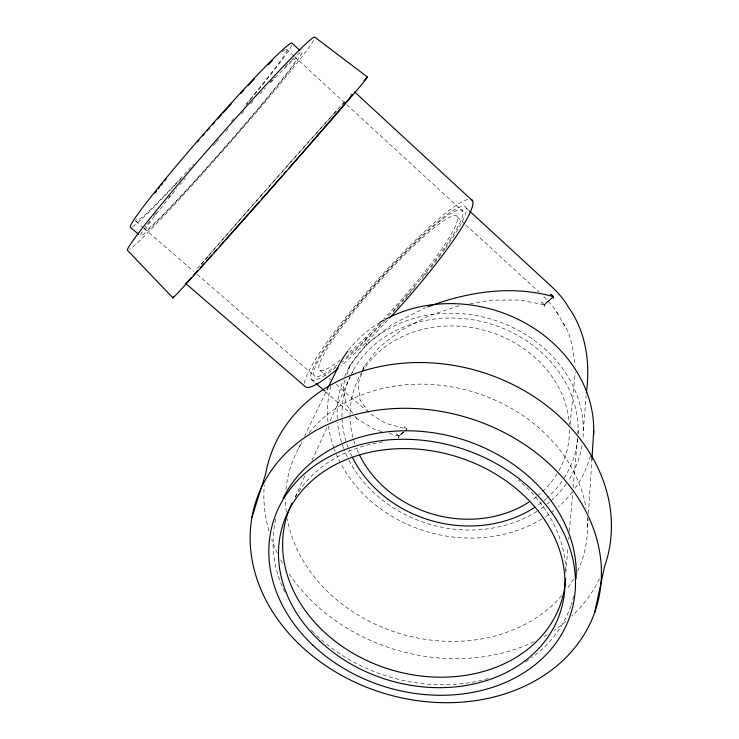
<?xml version="1.0" encoding="UTF-8"?>
<svg xmlns="http://www.w3.org/2000/svg" width="739" height="739" viewBox="0 0 739 739"><rect width="100%" height="100%" fill="white"/><g stroke="black" fill="none" stroke-linecap="round" stroke-linejoin="round"><path stroke-width="0.55" stroke-dasharray="3.69 2.77" d="M553.234 296.515L544.218 304.671L544.135 306.371L544.394 304.819L553.409 296.672M587.579 527.119L588.096 519.101M588.456 513.374L591.902 459.529M583.339 430.541L586.129 395.328M565.797 572.623L567.986 547.387M568.688 539.35L568.882 537.059M569.381 531.323L572.771 492.313M573.168 487.722L577.455 438.393M577.852 433.802L578.157 430.366M570.102 424.417L575.275 372.438M345.076 380.031L343.229 385.416L345.741 403.79L354.295 415.3M346.924 374.645L350.249 364.964L366.812 344.069L391.846 324.606L425.47 307.655M458.956 305.798L429.23 315.636L401.536 329.936L379.393 347.053L364.595 365.463L358.119 383.569L360.022 399.928L368.345 411.623M362.794 369.537L364.595 365.463M366.138 345.538L366.812 344.069L364.29 341.852L366.95 336.097M295.175 497.042L305.235 475.112M311.932 460.499L327.257 427.087M330.13 420.814L350.249 376.964M352.161 372.789L353.122 370.701M348.669 368.345L350.249 364.964M298.473 448.628L301.494 442.412M304.514 436.195L326.675 390.58M402.81 432.527L398.958 436.019L398.515 437.922L399.134 436.149L403.762 431.964M404.529 431.271L406.847 429.174L385.74 423.308L369.629 413.424L367.052 411.189M403.697 432.066L399.069 436.25L396.501 433.867L398.958 436.019L388.123 433.156M551.737 298.233L544.357 304.902L541.632 302.288L544.394 304.819M470.022 303.747L491.149 300.154L520.016 300.034L544.2 304.773M381.721 431.456L375.31 429.756L356.928 418.847L354.314 416.584M135.828 221.284L143.292 227.751M144.123 228.471L193.664 271.352M197.147 274.372L314.666 376.105M311.59 379.652L315.082 382.663M325.539 391.707L350.822 413.572M319.793 370.184L325.807 375.403M329.243 378.386L330.961 379.883M336.116 384.354L366.193 410.441M286.344 49.107L293.725 55.887M294.538 56.644L462.79 211.336M457.367 217.155L464.951 224.111M465.792 224.887L539.101 292.145M466.05 207.844L468.581 210.172M543.895 296.635L552.957 306.556L558.121 314.426M354.951 416.186L356.928 418.847M562.85 322.61C571.847 335.303 572.993 351.09 575.081 365.981M556.633 311.858L565.714 327.534M590.359 455.797A134.378 115.792 15.6 0 1 573.067 491.047M572.374 491.943A134.378 115.792 15.6 0 1 558.268 506.917M553.871 510.594A134.378 115.792 15.6 0 1 542.916 518.307M541.955 518.907A134.378 115.792 15.6 0 1 340.873 463.787M340.337 462.762A134.378 115.792 15.6 0 1 336.402 454.457M335.118 451.317A134.378 115.792 15.6 0 1 334.314 449.201M333.926 448.139A134.378 115.792 15.6 0 1 328.504 426.246M327.987 421.84A134.378 115.792 15.6 0 1 330.693 386.562M348.503 350.212A134.378 115.792 15.6 0 1 378.885 323.035M295.231 497.144A143.726 115.995 16.9 0 1 384.483 441.626M518.482 480.202A143.726 115.995 16.9 0 1 520.173 481.652M521.882 483.149A143.726 115.995 16.9 0 1 565.788 571.515M587.2 517.152A153.019 126.249 16.6 0 1 577.251 571.875M573.482 579.016A153.019 126.249 16.6 0 1 566.536 589.565M561.668 595.634A153.019 126.249 16.6 0 1 403.512 634.635A153.019 126.249 16.6 0 1 287.314 518.935M286.316 512.201A153.019 126.249 16.6 0 1 285.55 498.631M285.984 489.56A153.019 126.249 16.6 0 1 302.463 441.94M309.133 432.721A153.019 126.249 16.6 0 1 468.434 390.598A153.019 126.249 16.6 0 1 586.082 508.164M577.769 438.347A119.219 102.712 15.6 0 1 563.201 479.519M561.945 481.375A119.219 102.712 15.6 0 1 547.608 497.55M546.758 498.308A119.219 102.712 15.6 0 1 543.257 501.254M541.53 502.612A119.219 102.712 15.6 0 1 536.108 506.501M352.06 456.619A119.219 102.712 15.6 0 1 348.937 449.589M348.143 447.52A119.219 102.712 15.6 0 1 342.028 417.904M341.991 416.796A119.219 102.712 15.6 0 1 350.074 376.705M350.554 375.689A119.219 102.712 15.6 0 1 484.682 322.278A119.219 102.712 15.6 0 1 578.074 433.784M570.804 605.814A153.888 124.217 16.9 0 1 531.517 657.876M528.847 659.761A153.888 124.217 16.9 0 1 524.228 662.791M488.35 678.55A153.888 124.217 16.9 0 1 314.444 633.351M313.632 632.556A153.888 124.217 16.9 0 1 311.248 630.136M284.543 591.957A153.888 124.217 16.9 0 1 275.98 518.196M573.603 596.04A153.888 124.217 16.9 0 1 571.164 604.751M599.412 578.868A176.067 145.343 16.5 0 1 571.921 616.067M565.889 621.434A176.067 145.343 16.5 0 1 554.047 630.339M547.331 634.616A176.067 145.343 16.5 0 1 543.359 636.916M534.131 641.692A176.067 145.343 16.5 0 1 288.487 572.864M282.51 563.118A176.067 145.343 16.5 0 1 279.813 558.139M277.319 553.114A176.067 145.343 16.5 0 1 271.721 539.581M268.95 530.907A176.067 145.343 16.5 0 1 264.285 484.876M582.073 445.358A124.272 107.063 15.6 0 1 568.199 480.904M566.314 483.694A124.272 107.063 15.6 0 1 550.306 501.439M549.437 502.187A124.272 107.063 15.6 0 1 546.795 504.367M544.19 506.4A124.272 107.063 15.6 0 1 537.77 510.861M536.819 511.462A124.272 107.063 15.6 0 1 347.727 457.857M347.228 456.822A124.272 107.063 15.6 0 1 344.06 449.488M343.653 448.434A124.272 107.063 15.6 0 1 341.797 443.086M341.464 442.005A124.272 107.063 15.6 0 1 337.538 422.163M337.28 418.717A124.272 107.063 15.6 0 1 343.025 380.594M344.707 376.419A124.272 107.063 15.6 0 1 487.26 318.038A124.272 107.063 15.6 0 1 582.84 439.677M569.538 430.07A110.813 95.451 15.6 0 1 557.742 472.72M557.141 473.699A110.813 95.451 15.6 0 1 538.232 495.315M536.468 496.737A110.813 95.451 15.6 0 1 531.045 500.728M358.646 453.164A110.813 95.451 15.6 0 1 356.447 448.074M354.868 443.806A110.813 95.451 15.6 0 1 361.62 372.742M362.184 371.8A110.813 95.451 15.6 0 1 482.539 329.88A110.813 95.451 15.6 0 1 569.353 424.5M291.619 45.569A122.637 6.512 -48.7 0 1 252.082 97.53M251.352 98.416A122.637 6.512 -48.7 0 1 248.378 101.973M247.62 102.869A122.637 6.512 -48.7 0 1 246.124 104.661M181.027 178.607A122.637 6.512 -48.7 0 1 131.801 227.095M282.252 51.758A114.499 6.078 -48.7 0 1 244.018 106.564M233.718 118.711A114.499 6.078 -48.7 0 1 231.446 121.372M194.006 163.855A114.499 6.078 -48.7 0 1 192.546 165.462M191.096 167.051A114.499 6.078 -48.7 0 1 175.023 184.454M174.302 185.221A114.499 6.078 -48.7 0 1 136.484 218.716M336.956 365.011A110.942 15.353 -48.3 0 1 349.88 314.999A110.942 15.353 -48.3 0 1 460.286 209.7A110.942 15.353 -48.3 0 1 388.446 315.904M386.174 318.333A110.942 15.353 -48.3 0 1 384.548 320.061M381.287 323.497A110.942 15.353 -48.3 0 1 344.476 358.831M270.714 82.371A114.296 4.85 -48.7 0 1 274.326 89.031A114.296 4.85 -48.7 0 1 163.67 214.061A114.296 4.85 -48.7 0 1 176.852 188.417M179.919 184.732A114.296 4.85 -48.7 0 1 181.489 182.856M183.882 180.011A114.296 4.85 -48.7 0 1 185.258 178.376M213.432 145.574A114.296 4.85 -48.7 0 1 215.677 143.006M216.435 142.147A114.296 4.85 -48.7 0 1 219.428 138.738M226.152 131.126A114.296 4.85 -48.7 0 1 227.686 129.399M241.404 114.074A114.296 4.85 -48.7 0 1 244.36 110.813M250.53 104.042A114.296 4.85 -48.7 0 1 254.456 99.765M259.758 94.019A114.296 4.85 -48.7 0 1 265.458 87.923M313.733 40.239A141.999 6.041 -48.7 0 1 223.899 149.777A141.999 6.041 -48.7 0 1 129.676 249.505M197.267 268.627A147.255 1.533 -48.6 0 1 199.761 265.735M201.11 264.165A147.255 1.533 -48.6 0 1 344.605 101.603M350.286 95.34A147.255 1.533 -48.6 0 1 351.792 93.687M201.35 264.294A127.829 1.321 -48.6 0 1 207.483 257.163M208.296 256.221A127.829 1.321 -48.6 0 1 333.169 114.665M333.852 113.917A127.829 1.321 -48.6 0 1 337.935 109.4M342.369 104.532A127.829 1.321 -48.6 0 1 343.709 103.063M297.494 54.825A122.425 5.201 -48.7 0 1 214.014 159.947A122.425 5.201 -48.7 0 1 150.904 219.797M153.998 215.797A122.425 5.201 -48.7 0 1 157.499 211.363M168.935 197.239A122.425 5.201 -48.7 0 1 170.358 195.512M269.726 82.639A122.425 5.201 -48.7 0 1 274.788 77.299M285.134 66.639A122.425 5.201 -48.7 0 1 290.556 61.263M291.369 60.478A122.425 5.201 -48.7 0 1 296.21 55.952M387.559 320.347A125.14 17.339 -48.3 0 1 340.901 365.971M304.505 383.301A125.14 17.339 -48.3 0 1 374.895 282.778A125.14 17.339 -48.3 0 1 467.75 199.456M336.106 367.154A115.663 16.018 -48.3 0 1 330.943 339.072A115.663 16.018 -48.3 0 1 440.998 219.178A115.663 16.018 -48.3 0 1 445.848 247.611M445.257 248.443A115.663 16.018 -48.3 0 1 441.516 253.597M440.86 254.484A115.663 16.018 -48.3 0 1 431.022 267.398M427.419 271.952A115.663 16.018 -48.3 0 1 421.775 278.917M415.124 286.926A115.663 16.018 -48.3 0 1 408.279 294.935M407.54 295.794A115.663 16.018 -48.3 0 1 404.547 299.221M403.799 300.08A115.663 16.018 -48.3 0 1 402.275 301.798M399.217 305.244A115.663 16.018 -48.3 0 1 396.132 308.671M395.365 309.521A115.663 16.018 -48.3 0 1 393.046 312.07M385.342 320.375A115.663 16.018 -48.3 0 1 341.695 362.563M340.171 360.022A103.072 14.263 -48.3 0 1 353.926 311.507A103.072 14.263 -48.3 0 1 455.769 215.631A103.072 14.263 -48.3 0 1 383.8 318.943M379.717 323.22A103.072 14.263 -48.3 0 1 349.519 352.263M406.672 429.045L404.205 426.883L406.662 429.137"/><path stroke-width="1.11" d="M591.902 459.529L593.731 430.892M586.304 393.056C590.443 363.717 586.203 332.208 568.697 307.618C563.996 299.221 557.483 291.997 550.426 285.522L469.431 210.948M553.372 296.745L553.178 298.205L553.234 296.515L550.638 294.122L553.215 296.616C511.721 284.857 467.353 291.794 427.659 306.934M594.692 612.437A178.293 144.003 16.9 0 0 383.061 409.48A178.293 144.003 16.9 0 0 299.591 644.611A178.293 144.003 16.9 0 0 594.692 612.437L604.594 566.397A176.067 145.343 16.5 0 0 474.641 370.027A176.067 145.343 16.5 0 0 265.754 473.616L251.907 517.448M327.174 389.536L339.764 363.625M367.579 77.124L314.528 36.95A141.999 6.041 -48.7 0 0 213.497 143.329A141.999 6.041 -48.7 0 0 127.588 250.466L172.852 297.817M185.554 283.379L305.438 386.756A125.14 17.339 -48.3 0 0 338.037 368.419M315.95 383.421L324.67 390.959M138.775 234.512L130.47 227.335A122.637 6.512 -48.7 0 1 203.724 133.944A122.637 6.512 -48.7 0 1 291.729 42.871L299.923 50.428M354.544 91.867L472.591 200.832M336.263 370.673A134.378 115.792 15.6 0 1 337.705 367.616M340.309 362.637A134.378 115.792 15.6 0 1 347.801 351.136M379.855 322.444A134.378 115.792 15.6 0 1 383.818 320.163M385.804 319.091A134.378 115.792 15.6 0 1 525.706 323.312A134.378 115.792 15.6 0 1 593.583 435.474M565.64 578.397A143.726 115.995 16.9 0 1 395.005 670.91A143.726 115.995 16.9 0 1 292.081 503.083M283.055 498.557A153.888 124.217 16.9 0 1 455.778 437.488A153.888 124.217 16.9 0 1 576.06 578.988M534.232 507.73A119.219 102.712 15.6 0 1 352.549 457.617M529.152 501.975A110.813 95.451 15.6 0 1 359.616 455.187M154.904 193.055A114.499 6.078 -48.7 0 1 156.483 191.059M158.405 188.639A114.499 6.078 -48.7 0 1 159.735 186.976M161.111 185.277A114.499 6.078 -48.7 0 1 162.515 183.531M164.686 180.861A114.499 6.078 -48.7 0 1 166.173 179.041M197.452 141.953A114.499 6.078 -48.7 0 1 198.93 140.244M202.652 135.967A114.499 6.078 -48.7 0 1 204.149 134.249M207.151 130.821A114.499 6.078 -48.7 0 1 209.405 128.263M212.398 124.873A114.499 6.078 -48.7 0 1 214.624 122.36M217.7 118.896A114.499 6.078 -48.7 0 1 221.561 114.582M223.095 112.864A114.499 6.078 -48.7 0 1 231.455 103.617M240.683 93.557A114.499 6.078 -48.7 0 1 243.842 90.158M248.443 85.234A114.499 6.078 -48.7 0 1 254.253 79.091M268.34 64.672A114.499 6.078 -48.7 0 1 272.303 60.783M364.004 80.477A147.255 1.533 -48.6 0 1 278.04 180.879A147.255 1.533 -48.6 0 1 173.471 296.875M352.429 94.62A127.829 1.321 -48.6 0 1 288.413 168.704M286.085 171.356A127.829 1.321 -48.6 0 1 283.748 174.016M282.187 175.79A127.829 1.321 -48.6 0 1 261.458 199.308M259.177 201.886A127.829 1.321 -48.6 0 1 219.677 246.281M216.758 249.542A127.829 1.321 -48.6 0 1 213.959 252.655M211.751 255.112A127.829 1.321 -48.6 0 1 206.809 260.599M204.509 263.149A127.829 1.321 -48.6 0 1 200.269 267.814M197.756 270.576A127.829 1.321 -48.6 0 1 193.239 275.499M191.004 277.892A127.829 1.321 -48.6 0 1 185.766 283.268M471.325 199.502A125.14 17.339 -48.3 0 1 389.832 317.909M320.209 641.443A145.435 116.817 17 0 0 559.968 613.241A145.435 116.817 17 0 0 384.973 449.718A145.435 116.817 17 0 0 320.209 641.443M313.04 645.387A155.717 125.103 17 0 0 570.018 616.03A155.717 125.103 17 0 0 383.412 440.398A155.717 125.103 17 0 0 313.04 645.387"/></g></svg>
